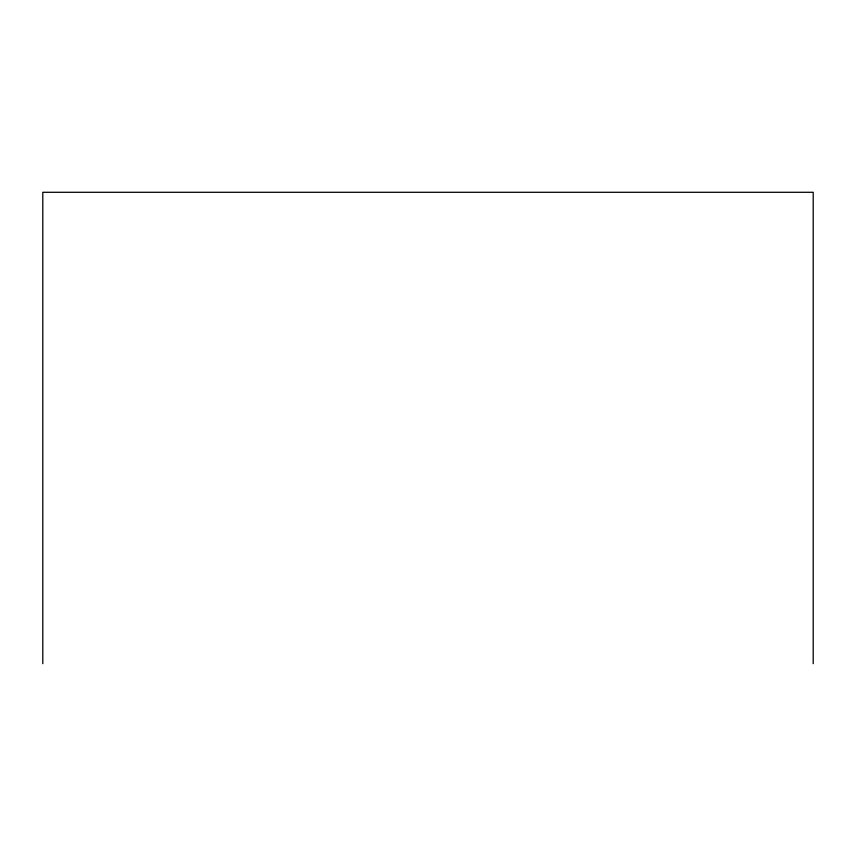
<?xml version="1.0" encoding="UTF-8"?>
<svg xmlns="http://www.w3.org/2000/svg" width="856" height="856" viewBox="0 0 856 856"><rect width="100%" height="100%" fill="white"/><g stroke="black" fill="none" stroke-linecap="round" stroke-linejoin="round"><path stroke-width="1.28" d="M813.2 663.71L813.2 192.29L42.8 192.29L42.8 663.71"/></g></svg>
